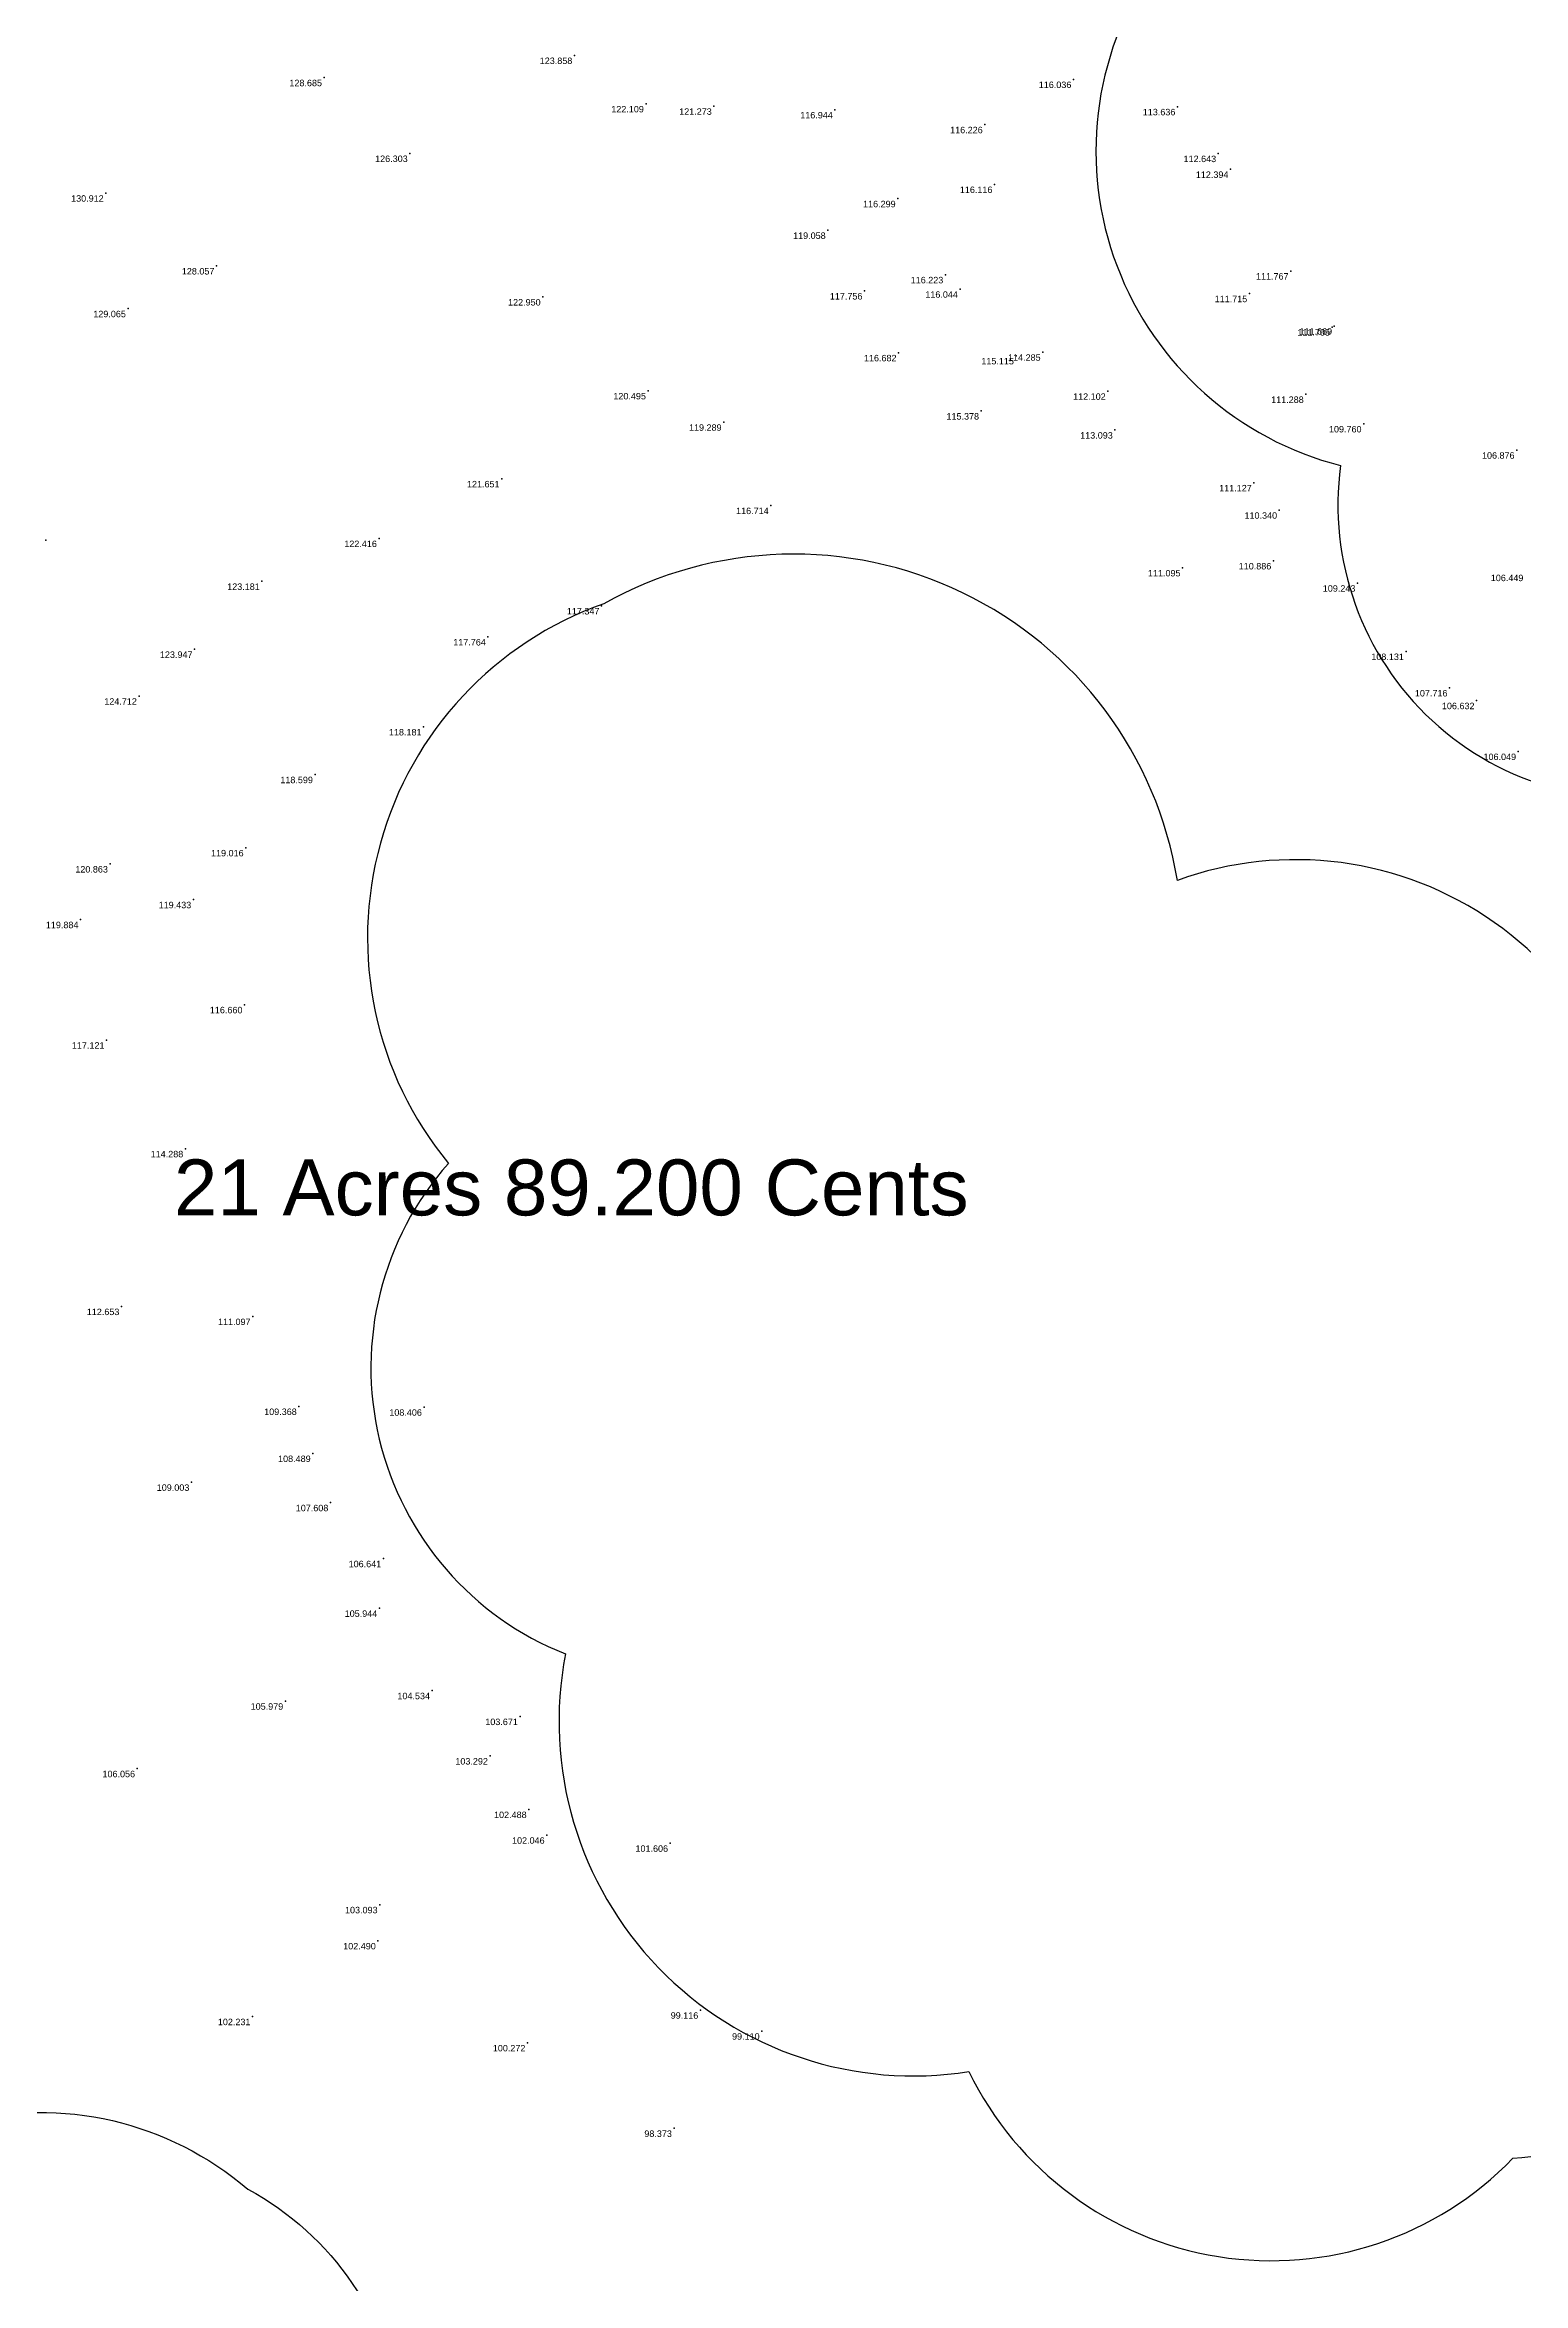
# Model space of a CAD drawing. Header units: millimetres. Extents: x 706139 to 707011, y 753722 to 954403.
# Drawn here: x 706698.5 to 706767.2, y 953883.4 to 953987.5 of the extents above; entities that cross this region are included whole.
import ezdxf
from ezdxf.enums import TextEntityAlignment as Align

# ---------------------------------------------------------------- set-up
doc = ezdxf.new("R2010")
doc.units = ezdxf.units.MM
doc.linetypes.add('SOLID_LINE', pattern=[0])
doc.layers.add('dim', color=7, linetype='Continuous')
doc.layers.add('Height', color=7, linetype='Continuous')
doc.styles.add('ROMANS', font='arial.ttf', dxfattribs={"height": 2.4})
doc.styles.get("Standard").update_dxf_attribs({"font": 'arial.ttf'})

# ---------------------------------------------------------------- blocks, each defined once
blk = doc.blocks.new('FGHFGH')
at = {"layer": 'dim', "color": 1, "style": 'ROMANS'}
blk.add_text('21 Acres 89.200 Cents', height=2.6, dxfattribs=at).set_placement((707953.2798, 953901.85414))

msp = doc.modelspace()

# ---------------------------------------------------------------- linework, layer by layer
for points in [[(706750.7545, 954016.4192, 0.52056705), (706749.9315, 953991.0315, 0.52056705), (706758.6961, 953967.9323, 0.52056705), (706775.1045, 953952.7551, 0.52056705), (706799.2695, 953957.3556, 0.52056705), (706812.3878, 953975.1948, 0.52056705), (706807.4842, 953997.1466, 0.52056705), (706783.5026, 954005.5138, 0.52056705)], [(706724.439, 953961.505, 0.52056705), (706717.2216, 953935.4889, 0.52056705), (706722.6632, 953912.6877, 0.52056705), (706741.4194, 953893.2679, 0.52056705), (706766.7069, 953889.2364, 0.52056705), (706778.331, 953908.4618, 0.52056705), (706772.6893, 953933.4978, 0.52056705), (706751.1079, 953948.6431, 0.52056705)], [(706630.1639, 953788.8999, -0.52056705), (706635.8233, 953812.5596, -0.52056705), (706641.4827, 953836.2194, -0.52056705), (706647.1421, 953859.8792, -0.52056705), (706660.7724, 953875.6988, -0.52056705), (706684.3353, 953881.7488, -0.52056705), (706707.8983, 953887.7987, -0.52056705), (706710.5239, 953865.4405, -0.52056705), (706711.72, 953841.1427, -0.52056705), (706712.9161, 953816.8449, -0.52056705), (706699.8036, 953803.5815, -0.52056705), (706675.9997, 953798.5631, -0.52056705), (706652.1957, 953793.5447, -0.52056705)]]:
    msp.add_lwpolyline(points, format="xyb", close=True)
at = {"color": 0, "linetype": 'SOLID_LINE'}
for p in [(706723.0799, 953986.9947, 123.8581), (706711.4427, 953985.9627, 128.6846), (706746.2787, 953985.8779, 116.0357), (706726.4052, 953984.7453, 122.1088), (706729.5634, 953984.6344, 121.2733), (706735.19, 953984.4662, 116.9436), (706751.1131, 953984.6104, 113.6362), (706742.1584, 953983.7765, 116.2256), (706715.428, 953982.4399, 126.3033), (706753.0095, 953982.4341, 112.6434), (706742.6107, 953980.999, 116.1164), (706753.5793, 953981.7003, 112.3945), (706701.296, 953980.595, 130.912), (706738.1106, 953980.336, 116.2989), (706734.8582, 953978.8648, 119.0575), (706706.442, 953977.21, 128.057), (706756.3746, 953976.9723, 111.7669), (706736.566, 953976.0468, 117.7556), (706740.3248, 953976.8001, 116.2233), (706741.0043, 953976.128, 116.0436), (706754.4545, 953975.9234, 111.7145), (706702.326, 953975.224, 129.065), (706721.6075, 953975.7674, 122.9498), (706758.3022, 953974.3675, 111.7047), (706758.398, 953974.4148, 111.6687), (706738.1506, 953973.1738, 116.6821), (706743.608, 953973.03, 115.115), (706744.8492, 953973.2009, 114.2848), (706726.5024, 953971.4042, 120.4952), (706747.8748, 953971.3835, 112.1021), (706757.0815, 953971.2405, 111.2884), (706730.019, 953969.9443, 119.2892), (706741.9878, 953970.4646, 115.3783), (706748.2042, 953969.5818, 113.0927), (706759.7682, 953969.8672, 109.7603), (706766.882, 953968.6467, 106.8757), (706719.697, 953967.314, 121.651), (706754.6657, 953967.1286, 111.127), (706732.2082, 953966.0702, 116.7142), (706755.8424, 953965.8561, 110.3404), (706698.512, 953964.462, 129.134), (706713.995, 953964.539, 122.416), (706755.5737, 953963.4992, 110.8862), (706708.551, 953962.548, 123.181), (706751.3522, 953963.1745, 111.0946), (706759.4824, 953962.4663, 109.2425), (706724.339, 953961.405, 117.347), (706705.423, 953959.388, 123.947), (706719.059, 953959.963, 117.764), (706761.7376, 953959.2884, 108.1308), (706702.837, 953957.213, 124.712), (706763.7629, 953957.5933, 107.7156), (706765.0191, 953957.0024, 106.6316), (706716.069, 953955.782, 118.181), (706766.952, 953954.6378, 106.0487), (706711.021, 953953.563, 118.599), (706707.799, 953950.16, 119.016), (706701.491, 953949.409, 120.863), (706705.364, 953947.749, 119.433), (706700.121, 953946.821, 119.884), (706707.746, 953942.866, 116.66), (706701.332, 953941.222, 117.121), (706704.993, 953936.17, 114.288), (706702.024, 953928.835, 112.653), (706708.123, 953928.373, 111.097), (706710.27, 953924.192, 109.368), (706716.087, 953924.157, 108.406), (706710.916, 953922.005, 108.489), (706705.276, 953920.665, 109.003), (706711.738, 953919.717, 107.608), (706714.195, 953917.115, 106.641), (706714.012, 953914.808, 105.944), (706709.641, 953910.492, 105.979), (706716.463, 953910.978, 104.534), (706720.549, 953909.776, 103.671), (706702.753, 953907.352, 106.056), (706719.157, 953907.942, 103.292), (706720.956, 953905.454, 102.488), (706721.792, 953904.261, 102.046), (706727.53, 953903.884, 101.606), (706714.027, 953901.027, 103.093), (706713.944, 953899.348, 102.49), (706708.117, 953895.826, 102.231), (706728.935, 953896.125, 99.116), (706720.899, 953894.607, 100.272), (706731.787, 953895.151, 99.11), (706727.709, 953890.632, 98.373)]:
    msp.add_point(p, dxfattribs=at)

# ---------------------------------------------------------------- block references
msp.add_blockref('FGHFGH', (-1248.8207, 31.2158))

# ---------------------------------------------------------------- texts
at = {"layer": 'Height', "color": 4, "linetype": 'SOLID_LINE'}
for s, p in [('123.858', (706722.9799, 953986.8947, 123.8581)), ('128.685', (706711.3427, 953985.8627, 128.6846)), ('116.036', (706746.1787, 953985.7779, 116.0357)), ('122.109', (706726.3052, 953984.6453, 122.1088)), ('121.273', (706729.4634, 953984.5344, 121.2733)), ('116.944', (706735.09, 953984.3662, 116.9436)), ('113.636', (706751.0131, 953984.5104, 113.6362)), ('116.226', (706742.0584, 953983.6765, 116.2256)), ('126.303', (706715.328, 953982.3399, 126.3033)), ('112.643', (706752.9095, 953982.3341, 112.6434)), ('112.394', (706753.4793, 953981.6003, 112.3945)), ('130.912', (706701.196, 953980.495, 130.912)), ('116.299', (706738.0106, 953980.236, 116.2989)), ('116.116', (706742.5107, 953980.899, 116.1164)), ('119.058', (706734.7582, 953978.7648, 119.0575)), ('128.057', (706706.342, 953977.11, 128.057)), ('111.767', (706756.2746, 953976.8723, 111.7669)), ('117.756', (706736.466, 953975.9468, 117.7556)), ('116.223', (706740.2248, 953976.7001, 116.2233)), ('116.044', (706740.9043, 953976.028, 116.0436)), ('111.715', (706754.3545, 953975.8234, 111.7145)), ('129.065', (706702.226, 953975.124, 129.065)), ('122.950', (706721.5075, 953975.6674, 122.9498)), ('111.705', (706758.2022, 953974.2675, 111.7047)), ('111.669', (706758.298, 953974.3148, 111.6687)), ('116.682', (706738.0506, 953973.0738, 116.6821)), ('115.115', (706743.508, 953972.93, 115.115)), ('114.285', (706744.7492, 953973.1009, 114.2848)), ('120.495', (706726.4024, 953971.3042, 120.4952)), ('112.102', (706747.7748, 953971.2835, 112.1021)), ('111.288', (706756.9815, 953971.1405, 111.2884)), ('119.289', (706729.919, 953969.8443, 119.2892)), ('115.378', (706741.8878, 953970.3646, 115.3783)), ('109.760', (706759.6682, 953969.7672, 109.7603)), ('113.093', (706748.1042, 953969.4818, 113.0927)), ('106.876', (706766.782, 953968.5467, 106.8757)), ('121.651', (706719.597, 953967.214, 121.651)), ('111.127', (706754.5657, 953967.0286, 111.127)), ('116.714', (706732.1082, 953965.9702, 116.7142)), ('110.340', (706755.7424, 953965.7561, 110.3404)), ('122.416', (706713.895, 953964.439, 122.416)), ('110.886', (706755.4737, 953963.3992, 110.8862)), ('123.181', (706708.451, 953962.448, 123.181)), ('111.095', (706751.2522, 953963.0745, 111.0946)), ('109.243', (706759.3824, 953962.3663, 109.2425)), ('106.449', (706767.1909, 953962.8543, 106.4492)), ('117.347', (706724.239, 953961.305, 117.347)), ('123.947', (706705.323, 953959.288, 123.947)), ('117.764', (706718.959, 953959.863, 117.764)), ('108.131', (706761.6376, 953959.1884, 108.1308)), ('124.712', (706702.737, 953957.113, 124.712)), ('107.716', (706763.6629, 953957.4933, 107.7156)), ('106.632', (706764.9191, 953956.9024, 106.6316)), ('118.181', (706715.969, 953955.682, 118.181)), ('106.049', (706766.852, 953954.5378, 106.0487)), ('118.599', (706710.921, 953953.463, 118.599)), ('119.016', (706707.699, 953950.06, 119.016)), ('120.863', (706701.391, 953949.309, 120.863)), ('119.884', (706700.021, 953946.721, 119.884)), ('119.433', (706705.264, 953947.649, 119.433)), ('116.660', (706707.646, 953942.766, 116.66)), ('117.121', (706701.232, 953941.122, 117.121)), ('114.288', (706704.893, 953936.07, 114.288)), ('112.653', (706701.924, 953928.735, 112.653)), ('111.097', (706708.023, 953928.273, 111.097)), ('109.368', (706710.17, 953924.092, 109.368)), ('108.406', (706715.987, 953924.057, 108.406)), ('108.489', (706710.816, 953921.905, 108.489)), ('109.003', (706705.176, 953920.565, 109.003)), ('107.608', (706711.638, 953919.617, 107.608)), ('106.641', (706714.095, 953917.015, 106.641)), ('105.944', (706713.912, 953914.708, 105.944)), ('105.979', (706709.541, 953910.392, 105.979)), ('104.534', (706716.363, 953910.878, 104.534)), ('103.671', (706720.449, 953909.676, 103.671)), ('106.056', (706702.653, 953907.252, 106.056)), ('103.292', (706719.057, 953907.842, 103.292)), ('102.488', (706720.856, 953905.354, 102.488)), ('102.046', (706721.692, 953904.161, 102.046)), ('101.606', (706727.43, 953903.784, 101.606)), ('103.093', (706713.927, 953900.927, 103.093)), ('102.490', (706713.844, 953899.248, 102.49)), ('102.231', (706708.017, 953895.726, 102.231)), ('99.116', (706728.835, 953896.025, 99.116)), ('99.110', (706731.687, 953895.051, 99.11)), ('100.272', (706720.799, 953894.507, 100.272)), ('98.373', (706727.609, 953890.532, 98.373))]:
    msp.add_text(s, height=0.3, dxfattribs=at).set_placement(p, align=Align.TOP_RIGHT)

doc.saveas('drawing.dxf')
